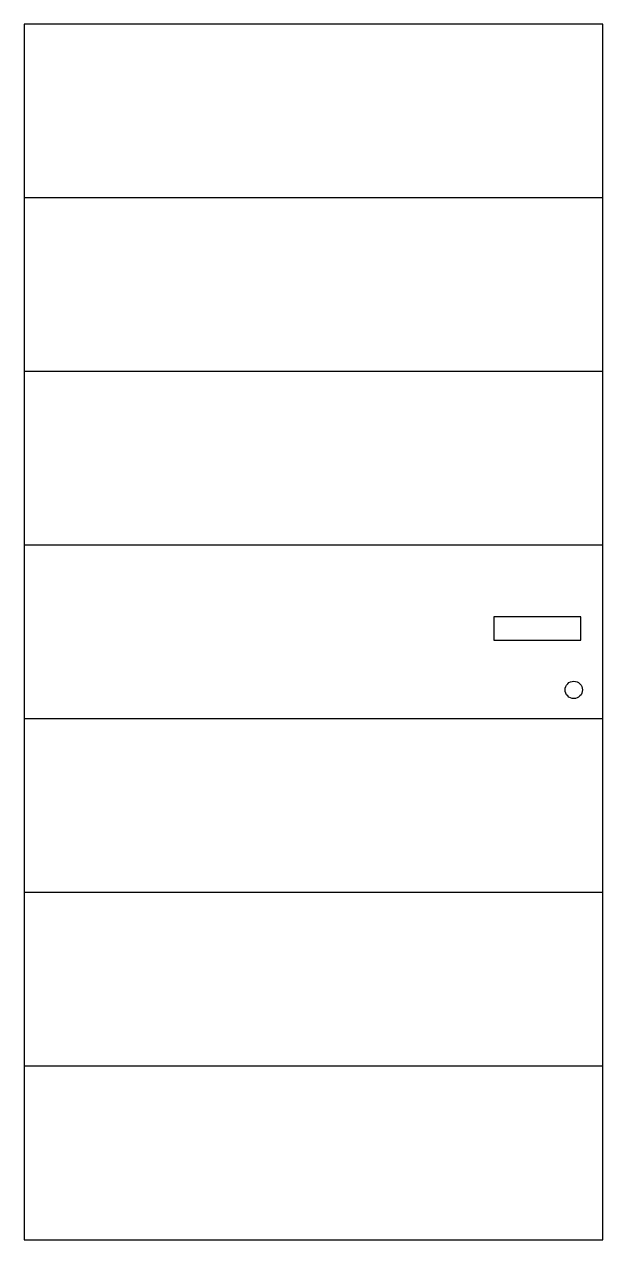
# Model space of a CAD drawing. Header units: millimetres. Extents: x -727.27 to -726.27, y 1779.63 to 1781.73.
import ezdxf

# ---------------------------------------------------------------- set-up
doc = ezdxf.new("R2010")
doc.units = ezdxf.units.MM
doc.header["$LTSCALE"] = 10
doc.layers.add('Portas', color=2, linetype='Continuous')

msp = doc.modelspace()

# ---------------------------------------------------------------- linework, layer by layer
at = {"layer": 'Portas'}
for p, q in [((-727.2656, 1781.73), (-727.2656, 1779.63)), ((-726.2656, 1781.73), (-727.2656, 1781.73)), ((-726.2656, 1781.73), (-726.8656, 1781.73)), ((-726.2656, 1779.63), (-726.2656, 1781.73)), ((-726.2656, 1779.63), (-726.2656, 1781.73)), ((-727.2656, 1779.63), (-726.2656, 1779.63)), ((-726.8656, 1779.63), (-726.2656, 1779.63))]:
    msp.add_line(p, q, dxfattribs=at)
at = {"layer": 'Portas', "color": 1}
for p, q in [((-726.2656, 1781.43), (-727.2656, 1781.43)), ((-726.2656, 1781.13), (-727.2656, 1781.13)), ((-726.2656, 1780.83), (-727.2656, 1780.83)), ((-726.3036, 1780.706), (-726.4536, 1780.706)), ((-726.4536, 1780.706), (-726.4536, 1780.666)), ((-726.3036, 1780.666), (-726.3036, 1780.706)), ((-726.4536, 1780.666), (-726.3036, 1780.666)), ((-726.2656, 1780.53), (-727.2656, 1780.53)), ((-726.2656, 1780.23), (-727.2656, 1780.23)), ((-726.2656, 1779.93), (-727.2656, 1779.93))]:
    msp.add_line(p, q, dxfattribs=at)
msp.add_circle((-726.3156, 1780.58), 0.015, dxfattribs=at)

doc.saveas('drawing.dxf')
